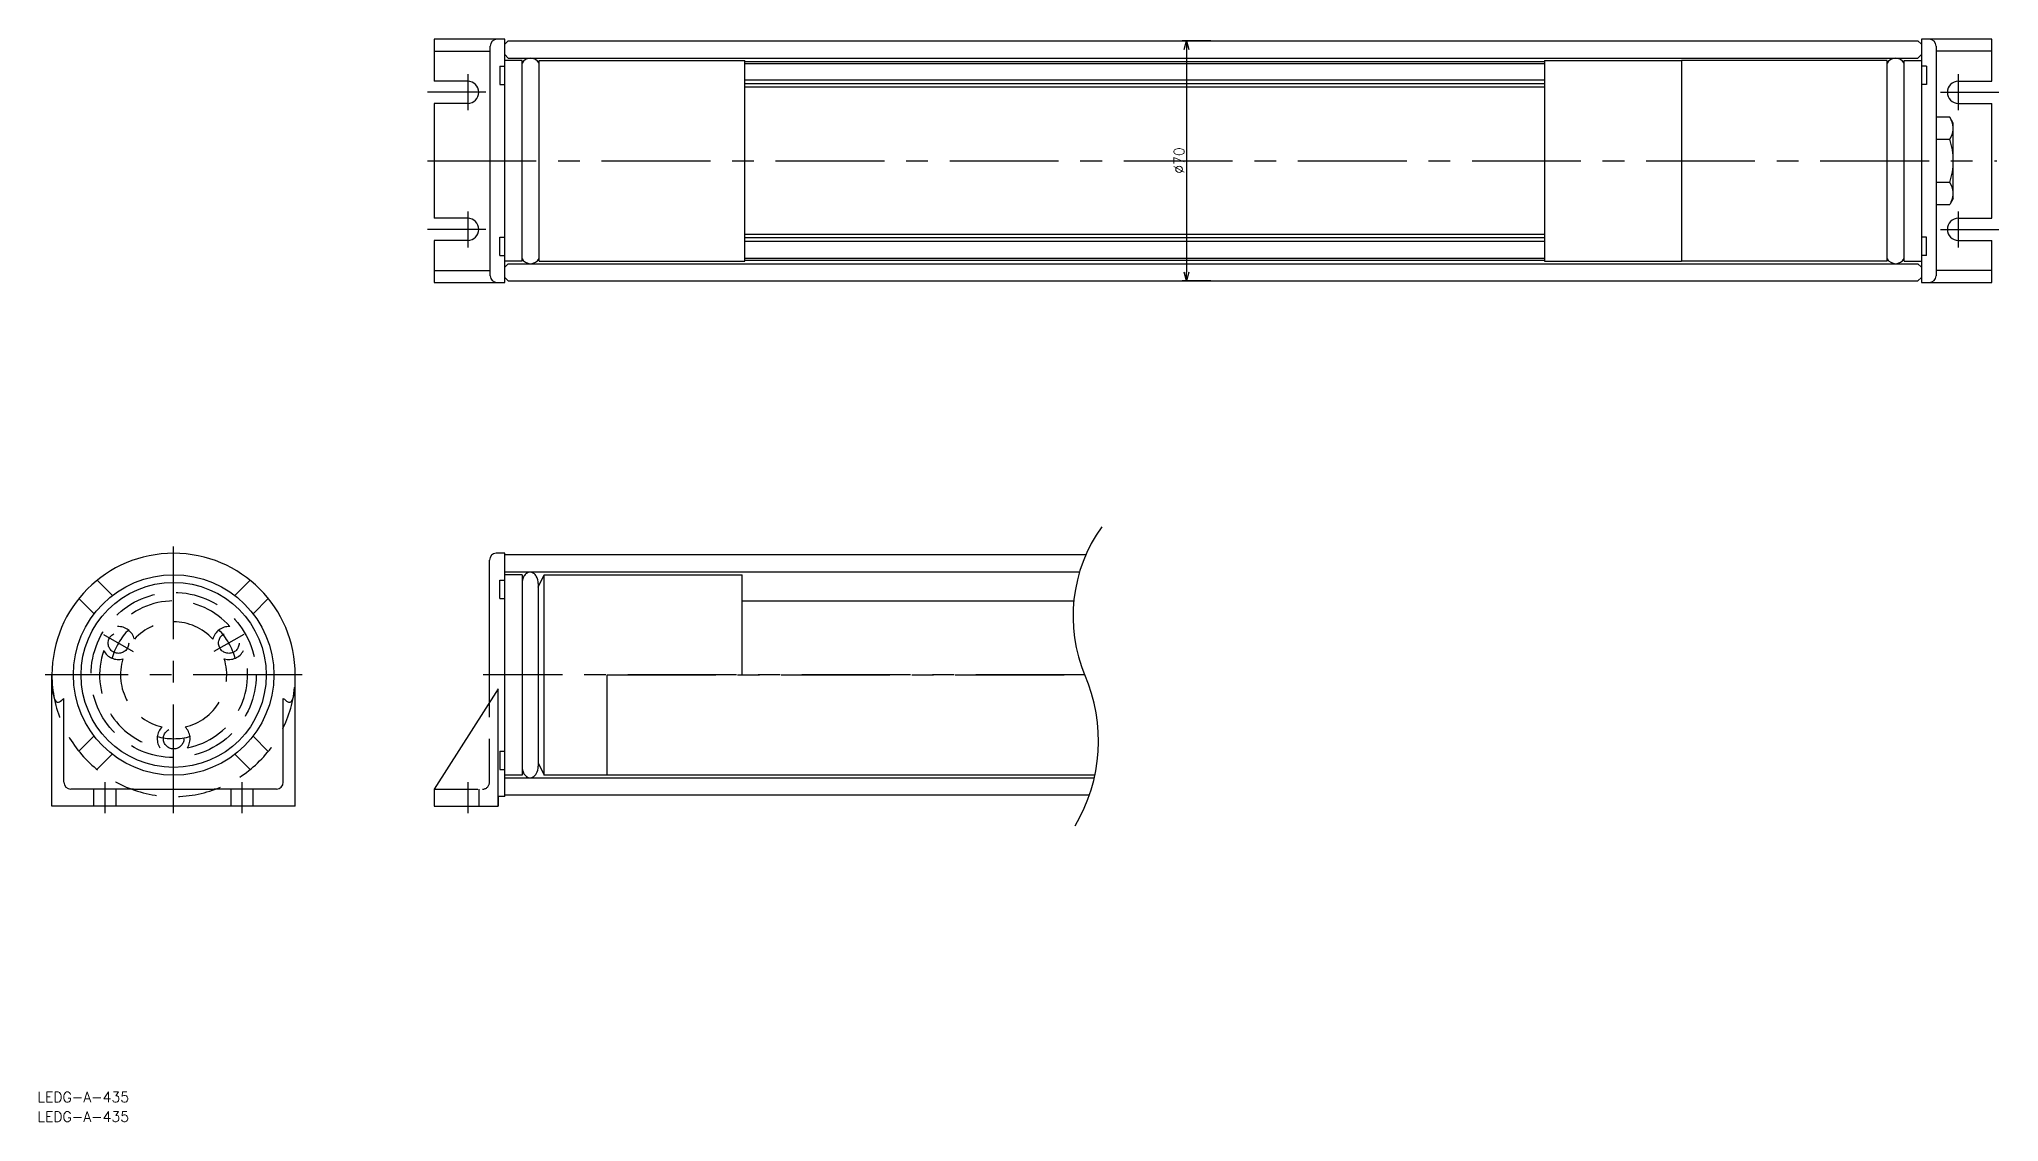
# Model space of a CAD drawing. Extents: x -115 to 457, y -280 to 36.
import ezdxf

# ---------------------------------------------------------------- set-up
doc = ezdxf.new("R2010")
doc.units = 0
doc.header["$PDMODE"] = 35
doc.linetypes.add('CENTER', pattern=[50.8, 31.75, -6.35, 6.35, -6.35])
doc.linetypes.add('DASHED', pattern=[19.05, 12.7, -6.35])
doc.layers.get('0').update_dxf_attribs({"linetype": 'CONTINUOUS'})
doc.layers.get('DEFPOINTS').update_dxf_attribs({"linetype": 'CONTINUOUS'})
doc.layers.add('CENTER', color=1, linetype='CENTER')
doc.styles.get("Standard").update_dxf_attribs({"font": 'txt.shx', "height": 3, "bigfont": 'bigfont.shx'})
doc.dimstyles.get("Standard").update_dxf_attribs({"dimtxt": 2.5, "dimasz": 2.5, "dimexe": 1.25, "dimexo": 0.625, "dimtad": 1, "dimcen": 2.5, "dimazin": 3, "dimtfac": 1, "dimtmove": 0, "dimatfit": 3})

# ---------------------------------------------------------------- blocks, each defined once
blk = doc.blocks.new('*U14')
at = {"color": 7, "linetype": 'CONTINUOUS'}
blk.add_text('LEDG-A-435', height=3, dxfattribs=at).set_placement((-115.8, -274.67))
blk = doc.blocks.new('*U15')
at = {"color": 7, "linetype": 'CONTINUOUS'}
blk.add_text('LEDG-A-435', height=3, dxfattribs=at).set_placement((-115.8, -280.39))
blk = doc.blocks.new('_OPEN30')
at = {"color": 0, "linetype": 'BYBLOCK'}
for p, q in [((-1, 0.27), (0, 0)), ((0, 0), (-1, -0.27)), ((0, 0), (-1, 0))]:
    blk.add_line(p, q, dxfattribs=at)
blk = doc.blocks.new('*U18')
at = {"color": 137, "linetype": 'CONTINUOUS'}
blk.add_text('∅70', height=3, rotation=90, dxfattribs=at).set_placement((218.83, -3.75))
blk = doc.blocks.new('*D9')
at = {"color": 137, "linetype": 'CONTINUOUS'}
for p, q in [((226.63, 35), (218.2, 35)), ((219.45, 32.5), (219.45, -32.5)), ((226.63, -35), (218.2, -35))]:
    blk.add_line(p, q, dxfattribs=at)
at = {"layer": 'DEFPOINTS', "color": 0, "linetype": 'CONTINUOUS'}
for p in [(227.25, 35), (219.45, -35), (227.25, -35)]:
    blk.add_point(p, dxfattribs=at)
at = {"color": 137, "linetype": 'CONTINUOUS', "xscale": 2.5, "yscale": 2.5, "zscale": 2.5}
for p, rotation in [((219.45, 35), 90), ((219.45, -35), 270)]:
    blk.add_blockref('_OPEN30', p, dxfattribs=dict(at, rotation=rotation))
at = {"color": 7, "linetype": 'CONTINUOUS'}
blk.add_blockref('*U18', (0, 0), dxfattribs=at)

msp = doc.modelspace()

# ---------------------------------------------------------------- linework, layer by layer
at = {"color": 7, "linetype": 'CONTINUOUS'}
for p, q in [((20.6, 35.5), (0, 35.5)), ((0, 35.5), (0, 23.25)), ((20.6, -35.5), (20.6, 35.5)), ((21.6, 35), (20.6, 34)), ((21.6, 35), (432.9, 35)), ((432.9, 35), (433.9, 34)), ((433.9, 35.5), (433.9, -35.5)), ((454.5, 35.5), (433.9, 35.5)), ((454.5, 23.25), (454.5, 35.5)), ((0, 32), (16.3, 32)), ((16.3, -33.5), (16.3, 33.5)), ((20.6, 31), (21.6, 30)), ((25.6, 29.25), (20.6, 29.25)), ((21.6, 30), (432.9, 30)), ((25.6, -29.25), (25.6, 29.25)), ((30.6, -29.25), (30.6, 29.25)), ((30.6, 29.25), (90.6, 29.25)), ((90.6, -29.25), (90.6, 29.25)), ((90.6, 28.971), (323.9, 28.971)), ((323.9, 29.25), (363.9, 29.25)), ((323.9, 29.25), (323.9, -29.25)), ((363.9, 29.25), (363.9, -29.25)), ((423.9, 29.25), (363.9, 29.25)), ((363.9, 29.25), (363.9, -29.25)), ((423.9, -29.25), (423.9, 29.25)), ((428.9, -29.25), (428.9, 29.25)), ((428.9, 29.25), (433.9, 29.25)), ((432.9, 30), (433.9, 31)), ((438.2, 33.5), (438.2, -33.5)), ((454.5, 32), (438.2, 32)), ((9.75, 23.25), (0, 23.25)), ((19.1, 27.613), (20.6, 27.613)), ((19.1, 27.613), (19.1, 22.31)), ((90.6, 28.37), (323.9, 28.37)), ((323.9, 23.5), (90.6, 23.5)), ((435.4, 27.613), (433.9, 27.613)), ((435.4, 27.613), (435.4, 22.31)), ((444.75, 23.25), (454.5, 23.25)), ((19.1, 22.31), (20.6, 22.31)), ((323.9, 22.478), (90.6, 22.478)), ((323.9, 21.479), (90.6, 21.479)), ((363.9, 21.479), (363.9, -21.479)), ((435.4, 22.31), (433.9, 22.31)), ((0, 16.75), (0, -16.75)), ((9.75, 16.75), (0, 16.75)), ((442.218, 12.7), (438.2, 12.7)), ((443.2, 10.999), (442.218, 12.7)), ((444.75, 16.75), (454.5, 16.75)), ((454.5, -16.75), (454.5, 16.75)), ((438.2, 6.35), (442.218, 6.35)), ((443.2, -10.999), (443.2, 10.999)), ((442.218, -6.35), (438.2, -6.35)), ((443.2, -10.999), (442.218, -12.7)), ((9.75, -16.75), (0, -16.75)), ((438.2, -12.7), (442.218, -12.7)), ((444.75, -16.75), (454.5, -16.75)), ((19.1, -22.31), (20.6, -22.31)), ((19.1, -27.613), (19.1, -22.31)), ((323.9, -21.479), (90.6, -21.479)), ((323.9, -22.478), (90.6, -22.478)), ((435.4, -22.31), (433.9, -22.31)), ((435.4, -27.613), (435.4, -22.31)), ((0, -23.25), (0, -35.5)), ((9.75, -23.25), (0, -23.25)), ((19.1, -27.613), (20.6, -27.613)), ((323.9, -23.5), (90.6, -23.5)), ((90.6, -28.37), (323.9, -28.37)), ((435.4, -27.613), (433.9, -27.613)), ((444.75, -23.25), (454.5, -23.25)), ((454.5, -35.5), (454.5, -23.25)), ((0, -32), (16.3, -32)), ((25.6, -29.25), (20.6, -29.25)), ((21.6, -30), (20.6, -31)), ((21.6, -35), (20.6, -34)), ((21.6, -30), (432.9, -30)), ((30.6, -29.25), (90.6, -29.25)), ((90.6, -28.971), (323.9, -28.971)), ((323.9, -29.25), (363.9, -29.25)), ((423.9, -29.25), (363.9, -29.25)), ((428.9, -29.25), (433.9, -29.25)), ((433.9, -31), (432.9, -30)), ((432.9, -35), (433.9, -34)), ((454.5, -32), (438.2, -32)), ((0, -35.5), (20.6, -35.5)), ((21.6, -35), (432.9, -35)), ((433.9, -35.5), (454.5, -35.5)), ((16.1, -157.969), (16.1, -116.5)), ((20.6, -114.5), (18.1, -114.5)), ((20.6, -185.5), (20.6, -114.5)), ((190.082, -115), (20.6, -115)), ((188.253, -120), (20.6, -120)), ((19.1, -122.387), (20.6, -122.387)), ((19.1, -127.69), (19.1, -122.387)), ((25.6, -120.75), (20.6, -120.75)), ((25.6, -120.75), (25.6, -179.25)), ((30.3, -124.383), (32.095, -120.75)), ((30.3, -123.35), (30.3, -176.65)), ((32.095, -120.75), (89.795, -120.75)), ((32.095, -179.25), (32.095, -120.75)), ((89.795, -150), (89.795, -120.75)), ((19.1, -127.69), (20.6, -127.69)), ((186.581, -128.5), (89.795, -128.5)), ((-111.557, -188.331), (-111.557, -150)), ((-40.557, -188.331), (-40.557, -150)), ((18.6, -154.031), (0, -183.331)), ((18.6, -188.331), (18.6, -154.031)), ((50.395, -179.25), (50.395, -150)), ((-108.057, -181.331), (-108.057, -156.831)), ((-44.057, -181.331), (-44.057, -156.831)), ((19.1, -172.244), (19.1, -177.547)), ((19.1, -172.244), (20.6, -172.244)), ((30.3, -175.617), (32.095, -179.25)), ((19.1, -177.547), (20.6, -177.547)), ((25.6, -179.25), (20.6, -179.25)), ((20.6, -180), (192.587, -180)), ((192.75, -179.25), (32.095, -179.25)), ((-40.557, -188.331), (-111.557, -188.331)), ((-87.726, -183.331), (-106.057, -183.331)), ((-99.307, -188.331), (-99.307, -183.331)), ((-92.807, -188.331), (-92.807, -183.331)), ((-87.726, -183.331), (-64.232, -183.331)), ((-46.057, -183.331), (-64.232, -183.331)), ((-59.307, -188.331), (-59.307, -183.331)), ((-52.807, -188.331), (-52.807, -183.331)), ((0, -183.331), (0, -188.331)), ((0, -188.331), (18.6, -188.331)), ((20.6, -185.5), (18.6, -185.5)), ((18.6, -185.5), (18.6, -188.331)), ((20.6, -185), (191.17, -185))]:
    msp.add_line(p, q, dxfattribs=at)
at = {"color": 3, "linetype": 'DASHED'}
for p, q in [((-93.917, -126.836), (-98.367, -122.387)), ((-58.196, -126.836), (-53.746, -122.387)), ((-99.22, -132.139), (-103.67, -127.69)), ((-52.893, -132.139), (-48.443, -127.69)), ((16.1, -181.331), (16.1, -157.969)), ((-99.278, -167.785), (-103.729, -172.236)), ((-52.893, -167.861), (-48.443, -172.31)), ((-93.992, -173.106), (-98.44, -177.554)), ((-58.196, -173.164), (-53.746, -177.613)), ((0, -183.331), (14.1, -183.331)), ((13, -183.331), (13, -188.331))]:
    msp.add_line(p, q, dxfattribs=at)
at = {"color": 7, "linetype": 'CONTINUOUS'}
for radius in [29.25, 27]:
    msp.add_circle((-76.057, -150), radius, dxfattribs=at)
at = {"color": 3, "linetype": 'DASHED'}
for centre, radius in [((-76.057, -150), 24.1), ((-92.165, -140.7), 3), ((-59.948, -140.7), 3), ((-76.057, -168.6), 3)]:
    msp.add_circle(centre, radius, dxfattribs=at)
at = {"color": 7, "linetype": 'CONTINUOUS'}
for centre, radius, start, end in [((18.3, 33.5), 2, 90, 180), ((436.2, 33.5), 2, 0, 90), ((28.1, 27.15), 2.85, 28.69441, 151.30559), ((426.4, 27.15), 2.85, 28.69441, 151.30559), ((9.75, 20), 3.25, 270, 90), ((444.75, 20), 3.25, 90, 270), ((437.578, 9.525), 5.622, 325.61575, 25.61575), ((422.185, 0), 21.015, 342.41205, 17.58795), ((437.578, -9.525), 5.622, 334.38425, 34.38425), ((9.75, -20), 3.25, 270, 90), ((444.75, -20), 3.25, 90, 270), ((28.1, -27.15), 2.85, 208.69441, 331.30559), ((426.4, -27.15), 2.85, 208.69441, 331.30559), ((18.3, -33.5), 2, 180, 270), ((436.2, -33.5), 2, 270, 0), ((-76.057, -150), 35.5, 0, 180), ((18.1, -116.5), 2, 90, 180), ((27.95, -121.738), 1.738, 52.77803, 127.22197), ((29.898, -123.301), 4.299, 150.59206, 180.65456), ((28.514, -122.543), 2.721, 126.43071, 150.17827), ((27.386, -122.543), 2.721, 29.82173, 53.56929), ((26.002, -123.301), 4.299, 359.34544, 29.40794), ((-69.936, -146.61), 42.277, 190.10986, 192.37771), ((-82.177, -146.61), 42.277, 347.62229, 349.89014), ((-103.836, -154.178), 7.544, 191.42129, 204.12778), ((-109.269, -156.606), 1.593, 204.32995, 230.47676), ((-109.837, -157.178), 0.794, 235.82549, 304.17451), ((-113.422, -151.087), 7.86, 300.85423, 313.04697), ((-38.691, -151.087), 7.86, 226.95303, 239.14577), ((-42.276, -157.178), 0.794, 235.82549, 304.17451), ((-42.844, -156.606), 1.593, 309.52324, 335.67005), ((-48.278, -154.178), 7.544, 335.87222, 348.57871), ((29.898, -176.699), 4.299, 179.34544, 209.40794), ((26.002, -176.699), 4.299, 330.59206, 0.65456), ((-106.057, -181.331), 2, 180, 270), ((-46.057, -181.331), 2, 270, 0), ((28.514, -177.457), 2.721, 209.82173, 233.56929), ((27.95, -178.262), 1.738, 232.77803, 307.22197), ((27.386, -177.457), 2.721, 306.43071, 330.17827)]:
    msp.add_arc(centre, radius, start, end, dxfattribs=at)
at = {"color": 3, "linetype": 'CONTINUOUS'}
for centre, radius, start, end in [((231.169, -132.856), 44.8, 144.37722, 202.78614), ((145.217, -169.279), 48.567, 329.30634, 23.38791)]:
    msp.add_arc(centre, radius, start, end, dxfattribs=at)
at = {"color": 3, "linetype": 'DASHED'}
for centre, radius, start, end in [((-76.057, -150), 21.6, 40.72648, 139.27352), ((-92.165, -140.7), 4.8, 13.85908, 93.1184), ((-76.057, -150), 15.5, 42.39039, 137.60961), ((-59.948, -140.7), 4.8, 86.8816, 166.14092), ((-76.057, -150), 21.6, 160.72648, 259.27352), ((-92.165, -140.7), 4.8, 206.8816, 286.14092), ((-76.057, -150), 21.6, 280.72648, 19.27352), ((-59.948, -140.7), 4.8, 253.85908, 333.1184), ((-76.057, -150), 15.5, 162.39039, 257.60961), ((-76.057, -150), 15.5, 282.39039, 17.60961), ((-76.057, -150), 35.5, 180, 0), ((-76.057, -168.6), 4.8, 133.85908, 213.1184), ((-76.057, -168.6), 4.8, 326.8816, 46.14092), ((14.1, -181.331), 2, 270, 0)]:
    msp.add_arc(centre, radius, start, end, dxfattribs=at)
at = {"layer": 'CENTER', "color": 1, "linetype": 'CENTER'}
for p, q in [((9.75, 25.25), (9.75, 14.75)), ((444.75, 14.75), (444.75, 25.25)), ((15, 20), (-2, 20)), ((439.5, 20), (456.5, 20)), ((-2, 0), (455.9, 0)), ((9.75, -14.75), (9.75, -25.25)), ((444.75, -25.25), (444.75, -14.75)), ((15, -20), (-2, -20)), ((439.5, -20), (456.5, -20)), ((-76.057, -190.331), (-76.057, -112.5)), ((-96.495, -138.2), (-87.834, -143.2)), ((-55.618, -138.2), (-64.279, -143.2)), ((-38.557, -150), (-113.557, -150)), ((189.794, -150), (14.3, -150)), ((50.395, -150), (189.794, -150)), ((-96.057, -190.331), (-96.057, -181.331)), ((-56.057, -190.331), (-56.057, -181.331)), ((9.75, -181.331), (9.75, -190.331))]:
    msp.add_line(p, q, dxfattribs=at)
for start, end in [(134.58786, 165.41214), (14.58786, 45.41214), (254.58786, 285.41214)]:
    msp.add_arc((-76.057, -150), 18.6, start, end, dxfattribs=at)

# ---------------------------------------------------------------- block references
at = {"color": 7, "linetype": 'CONTINUOUS'}
for name in ['*U14', '*U15']:
    msp.add_blockref(name, (0, 0), dxfattribs=at)

# ---------------------------------------------------------------- dimensions: what is measured, and where the dimension line sits
dim = msp.add_linear_dim(base=(219.451, -35), p1=(227.25, 35), p2=(227.25, -35), angle=90, text='%%c<>', dimstyle='Standard', dxfattribs=at)
dim.commit()
dim.dimension.update_dxf_attribs({"geometry": '*D9', "text_midpoint": (217.326, 0)})

doc.saveas('drawing.dxf')
